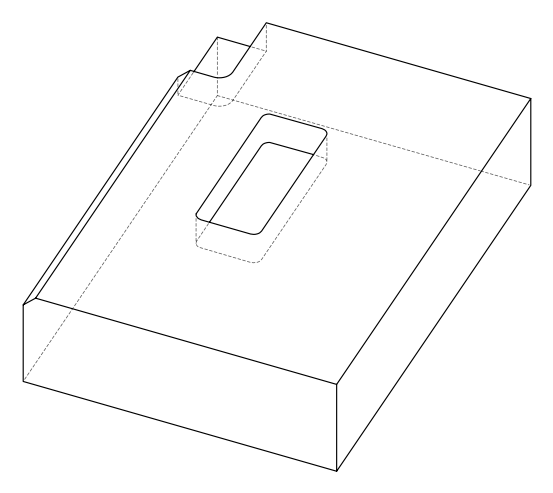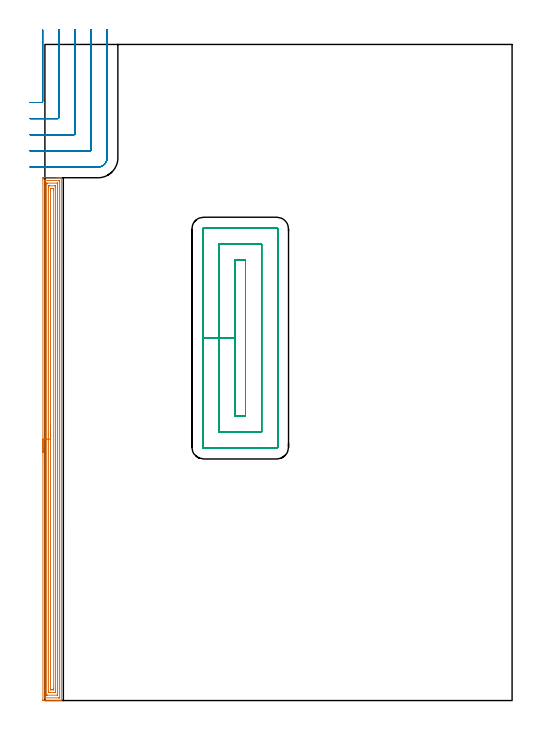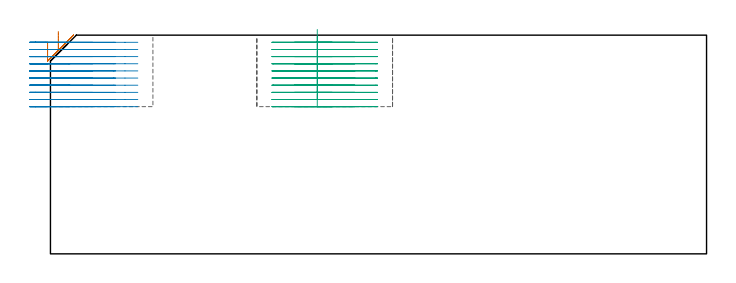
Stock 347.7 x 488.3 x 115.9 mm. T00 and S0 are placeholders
(PLAN: 3 operations, 1 tool changes, 50.4 min)
(1 AREA_MILL | FG_CHAMFER_SURFACE | UGT0205_001 | 15.86 min | 37163 mm3)
(2 MILL_CORNER_NOTCH_RECTANGULAR | CORNER_NOTCH_RECTANGULAR | NXT0201_012 | Follow Part, ap 4, ae 75% | 12.4 min | 201725 mm3)
(3 MILL_RECTANGULAR_POCKET | POCKET_RECTANGULAR_STRAIGHT | NXT0201_012 | Follow Part, ap 4, ae 75% | 22.18 min | 487852 mm3)
(TOOL UGT0205_001 | Chamfer Mill 20 x 3 x 45 deg. | D20 FL50 Z2)
(TOOL NXT0201_012 | ENDMILL 16mm [2P460-1600-NA 1630] | D16 FL38 Z6)
(OP 1 AREA_MILL)
G17 G21 G94 G90
T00 M6
G54
G17 G0 G90 X-1.5 Y184.55 S1061 M3
G43 Z125.9 H0
Z112.2
G94 G1 Y184.588 Z111.328 F250.
Y184.702 Z110.464
Y184.891 Z109.612
Y185.153 Z108.78
Y185.487 Z107.974
Y185.89 Z107.2
Y186.358 Z106.464
Y186.89 Z105.772
Y187.479 Z105.129
Y188.122 Z104.54
Y188.814 Z104.008
Y189.55 Z103.54
Y190.324 Z103.137
Y191.13 Z102.803
Y191.962 Z102.541
Y192.814 Z102.352
Y193.678 Z102.238
Y194.55 Z102.2
Y388.188
X-1.499 Y388.477 Z102.201
X-1.494 Y389.076 Z102.204
X-1.492 Y389.093 Z102.206
X-0.896 Y389.097 Z102.801
X-0.275 Y389.1 Z103.423
X8.919 Z112.614
X10.353 Z114.05
X10.704 Z114.399
X11.406 Z115.105
X11.725 Z115.425
X12.139 Y389.097 Z115.83
X12.181 Y389.094 Z115.872
X12.197 Y389.091 Z115.888
X12.2 Y388.924 Z115.9
Y0.176
X12.197 Y0.01 Z115.888
X12.14 Y0.007 Z115.832
X11.725 Y0. Z115.425
X11.406 Z115.105
X10.704 Z114.399
X9.461 Z113.158
X8.027 Z111.722
X-1.167 Z102.53
X-1.492 Y0.01 Z102.206
X-1.499 Y0.333 Z102.199
Y0.346
X-1.5 Y194.55 Z102.2
X-0.086 Z103.614
Y386.772
X-0.084 Y386.854 Z103.616
X-0.079 Y387.017 Z103.621
X-0.074 Y387.091 Z103.626
X-0.055 Y387.094 Z103.646
X-0.004 Y387.097 Z103.696
X0.479 Y387.1 Z104.179
X10.295 Z113.995
X10.704 Y387.097 Z114.404
X10.762 Y387.094 Z114.462
X10.774 Y387.091 Z114.474
X10.779 Y387.044 Z114.479
X10.783 Y386.936 Z114.483
X10.785 Y386.772 Z114.485
X10.786 Y386.69 Z114.486
Y2.328
X10.784 Y2.246 Z114.484
X10.779 Y2.083 Z114.479
X10.774 Y2.009 Z114.474
X10.755 Y2.006 Z114.455
X10.704 Y2.003 Z114.404
X10.221 Y2. Z113.921
X0.405 Z104.105
X-0.004 Y2.003 Z103.696
X-0.062 Y2.006 Z103.638
X-0.074 Y2.009 Z103.626
X-0.079 Y2.056 Z103.621
X-0.083 Y2.164 Z103.617
X-0.085 Y2.328 Z103.615
X-0.086 Y2.41 Z103.614
Y194.55
X1.328 Z105.028
X1.329 Y384.462 Z105.029
X1.33 Y384.903 Z105.03
X1.331 Y385.016 Z105.031
X1.334 Y385.071 Z105.034
X1.336 Y385.09 Z105.036
X1.387 Y385.093 Z105.087
X1.585 Y385.099 Z105.285
X9.116 Z112.816
X9.247 Y385.096 Z112.947
X9.351 Y385.09 Z113.051
X9.366 Y385.085 Z113.066
X9.368 Y385.078 Z113.068
X9.37 Y385.054 Z113.07
X9.371 Y384.903 Z113.071
Y4.638
X9.37 Y4.197 Z113.07
X9.369 Y4.084 Z113.069
X9.366 Y4.029 Z113.066
X9.363 Y4.01 Z113.063
X9.313 Y4.007 Z113.013
X9.115 Y4.001 Z112.815
X1.584 Z105.284
X1.453 Y4.004 Z105.153
X1.348 Y4.01 Z105.048
X1.334 Y4.014 Z105.034
X1.332 Y4.022 Z105.032
X1.33 Y4.046 Z105.03
X1.329 Y4.197 Z105.029
X1.328 Y194.55 Z105.028
X2.743 Z106.443
Y382.222
X2.748 Y383.041 Z106.448
X2.75 Y383.09 Z106.45
X2.798 Y383.094 Z106.498
X2.908 Y383.098 Z106.608
X3.127 Y383.099 Z106.827
X3.565 Y383.1 Z107.265
X7.135 Z110.835
X7.58 Y383.099 Z111.28
X7.795 Y383.097 Z111.495
X7.902 Y383.094 Z111.602
X7.949 Y383.09 Z111.649
X7.951 Y383.053 Z111.651
X7.957 Y382.292 Z111.657
Y382.222
Y6.878
X7.952 Y6.059 Z111.652
X7.95 Y6.01 Z111.65
X7.902 Y6.006 Z111.602
X7.792 Y6.003 Z111.492
X7.573 Y6.001 Z111.273
X7.135 Y6. Z110.835
X3.565 Z107.265
X3.12 Y6.001 Z106.82
X2.905 Y6.002 Z106.605
X2.798 Y6.006 Z106.498
X2.751 Y6.01 Z106.451
X2.749 Y6.047 Z106.449
X2.743 Y6.808 Z106.443
Y6.878
Y194.55
X4.157 Z107.857
Y379.842
X4.158 Y380.434 Z107.858
X4.16 Y380.733 Z107.86
X4.164 Y381.036 Z107.864
X4.173 Y381.091 Z107.873
X4.209 Y381.094 Z107.909
X4.292 Y381.097 Z107.992
X4.458 Y381.099 Z108.158
X4.685 Y381.1 Z108.385
X5.578 Z109.278
X6.242 Y381.098 Z109.942
X6.474 Y381.096 Z110.174
X6.528 Y381.09 Z110.228
X6.536 Y381.075 Z110.236
X6.539 Y381.031 Z110.239
X6.542 Y380.434 Z110.242
X6.543 Y380.133 Z110.243
Y9.258
X6.542 Y8.666 Z110.242
X6.54 Y8.367 Z110.24
X6.536 Y8.064 Z110.236
X6.527 Y8.009 Z110.227
X6.491 Y8.006 Z110.191
X6.408 Y8.003 Z110.108
X6.242 Y8.001 Z109.942
X6.015 Y8. Z109.715
X5.122 Z108.822
X4.458 Y8.002 Z108.158
X4.226 Y8.004 Z107.926
X4.172 Y8.01 Z107.872
X4.164 Y8.025 Z107.864
X4.161 Y8.069 Z107.861
X4.158 Y8.666 Z107.858
X4.157 Y8.967 Z107.857
Y194.55
Y195.422 Z107.895
Y196.286 Z108.009
Y197.138 Z108.198
Y197.97 Z108.46
Y198.776 Z108.794
Y199.55 Z109.197
Y200.286 Z109.665
Y200.978 Z110.196
Y201.621 Z110.786
Y202.21 Z111.429
Y202.742 Z112.121
Y203.21 Z112.857
Y203.613 Z113.631
Y203.947 Z114.437
Y204.209 Z115.269
Y204.398 Z116.12
Y204.512 Z116.985
Y204.55 Z117.857
G0 Z125.9
M5
M2
(OP 2 MILL_CORNER_NOTCH_RECTANGULAR)
G17 G21 G94 G90
T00 M6
G54
G17 G0 G90 X-11. Y445.083 S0 M3
G43 Z125.9 H1
Z112.11
G94 G1 X-8. Y445.099 F250.
X-7.746 Y445.1 F500.
X-2.495
G3 X-1.7 Y445.895 R0.8
G1 Y496.117
Y499.117 F250.
G0 Z125.9
X-11. Y433.078
Z112.11
G1 X-8. Y433.099
X-7.746 Y433.1 F500.
X9.505
G3 X10.3 Y433.895 R0.8
G1 Y496.3
Y499.3 F250.
G0 Z125.9
X-11. Y421.067
Z112.11
G1 X-8. Y421.099
G2 X-7.746 Y421.1 R24. F500.
G1 X21.505
G3 X22.3 Y421.895 R0.8
G1 Y496.3
Y499.3 F250.
G0 Z125.9
X-10.999 Y409.034
Z112.11
G1 X-8. Y409.097
G2 X-7.746 Y409.1 R12. F500.
G1 X33.505
G3 X34.3 Y409.895 R0.8
G1 Y496.3
Y499.3 F250.
G0 Z125.9
X-10.746 Y397.1
Z112.11
G1 X-7.746
X39.5 F500.
G3 X46.3 Y403.9 R6.8
G1 Y496.3
Y499.3 F250.
G0 Z125.9
X-11. Y445.1
Z108.32
G1 X-8.
X-2.495 F500.
G3 X-1.7 Y445.895 R0.8
G1 Y496.117
Y499.117 F250.
G0 Z125.9
X-11. Y433.1
Z108.32
G1 X-8.
X9.505 F500.
G3 X10.3 Y433.895 R0.8
G1 Y496.3
Y499.3 F250.
G0 Z125.9
X-11. Y421.1
Z108.32
G1 X-8.
X21.505 F500.
G3 X22.3 Y421.895 R0.8
G1 Y496.3
Y499.3 F250.
G0 Z125.9
X-11. Y409.1
Z108.32
G1 X-8.
X33.505 F500.
G3 X34.3 Y409.895 R0.8
G1 Y496.3
Y499.3 F250.
G0 Z125.9
X-11. Y397.1
Z108.32
G1 X-8.
X39.5 F500.
G3 X46.3 Y403.9 R6.8
G1 Y496.3
Y499.3 F250.
G0 Z125.9
X-11. Y445.1
Z104.53
G1 X-8.
X-2.495 F500.
G3 X-1.7 Y445.895 R0.8
G1 Y496.117
Y499.117 F250.
G0 Z125.9
X-11. Y433.1
Z104.53
G1 X-8.
X9.505 F500.
G3 X10.3 Y433.895 R0.8
G1 Y496.3
Y499.3 F250.
G0 Z125.9
X-11. Y421.1
Z104.53
G1 X-8.
X21.505 F500.
G3 X22.3 Y421.895 R0.8
G1 Y496.3
Y499.3 F250.
G0 Z125.9
X-11. Y409.1
Z104.53
G1 X-8.
X33.505 F500.
G3 X34.3 Y409.895 R0.8
G1 Y496.3
Y499.3 F250.
G0 Z125.9
X-11. Y397.1
Z104.53
G1 X-8.
X39.5 F500.
G3 X46.3 Y403.9 R6.8
G1 Y496.3
Y499.3 F250.
G0 Z125.9
X-11. Y445.1
Z100.74
G1 X-8.
X-2.495 F500.
G3 X-1.7 Y445.895 R0.8
G1 Y496.117
Y499.117 F250.
G0 Z125.9
X-11. Y433.1
Z100.74
G1 X-8.
X9.505 F500.
G3 X10.3 Y433.895 R0.8
G1 Y496.3
Y499.3 F250.
G0 Z125.9
X-11. Y421.1
Z100.74
G1 X-8.
X21.505 F500.
G3 X22.3 Y421.895 R0.8
G1 Y496.3
Y499.3 F250.
G0 Z125.9
X-11. Y409.1
Z100.74
G1 X-8.
X33.505 F500.
G3 X34.3 Y409.895 R0.8
G1 Y496.3
Y499.3 F250.
G0 Z125.9
X-11. Y397.1
Z100.74
G1 X-8.
X39.5 F500.
G3 X46.3 Y403.9 R6.8
G1 Y496.3
Y499.3 F250.
G0 Z125.9
X-11. Y445.1
Z96.95
G1 X-8.
X-2.495 F500.
G3 X-1.7 Y445.895 R0.8
G1 Y496.117
Y499.117 F250.
G0 Z125.9
X-11. Y433.1
Z96.95
G1 X-8.
X9.505 F500.
G3 X10.3 Y433.895 R0.8
G1 Y496.3
Y499.3 F250.
G0 Z125.9
X-11. Y421.1
Z96.95
G1 X-8.
X21.505 F500.
G3 X22.3 Y421.895 R0.8
G1 Y496.3
Y499.3 F250.
G0 Z125.9
X-11. Y409.1
Z96.95
G1 X-8.
X33.505 F500.
G3 X34.3 Y409.895 R0.8
G1 Y496.3
Y499.3 F250.
G0 Z125.9
X-11. Y397.1
Z96.95
G1 X-8.
X39.5 F500.
G3 X46.3 Y403.9 R6.8
G1 Y496.3
Y499.3 F250.
G0 Z125.9
X-11. Y445.1
Z93.16
G1 X-8.
X-2.495 F500.
G3 X-1.7 Y445.895 R0.8
G1 Y496.117
Y499.117 F250.
G0 Z125.9
X-11. Y433.1
Z93.16
G1 X-8.
X9.505 F500.
G3 X10.3 Y433.895 R0.8
G1 Y496.3
Y499.3 F250.
G0 Z125.9
X-11. Y421.1
Z93.16
G1 X-8.
X21.505 F500.
G3 X22.3 Y421.895 R0.8
G1 Y496.3
Y499.3 F250.
G0 Z125.9
X-11. Y409.1
Z93.16
G1 X-8.
X33.505 F500.
G3 X34.3 Y409.895 R0.8
G1 Y496.3
Y499.3 F250.
G0 Z125.9
X-11. Y397.1
Z93.16
G1 X-8.
X39.5 F500.
G3 X46.3 Y403.9 R6.8
G1 Y496.3
Y499.3 F250.
G0 Z125.9
X-11. Y445.1
Z89.37
G1 X-8.
X-2.495 F500.
G3 X-1.7 Y445.895 R0.8
G1 Y496.117
Y499.117 F250.
G0 Z125.9
X-11. Y433.1
Z89.37
G1 X-8.
X9.505 F500.
G3 X10.3 Y433.895 R0.8
G1 Y496.3
Y499.3 F250.
G0 Z125.9
X-11. Y421.1
Z89.37
G1 X-8.
X21.505 F500.
G3 X22.3 Y421.895 R0.8
G1 Y496.3
Y499.3 F250.
G0 Z125.9
X-11. Y409.1
Z89.37
G1 X-8.
X33.505 F500.
G3 X34.3 Y409.895 R0.8
G1 Y496.3
Y499.3 F250.
G0 Z125.9
X-11. Y397.1
Z89.37
G1 X-8.
X39.5 F500.
G3 X46.3 Y403.9 R6.8
G1 Y496.3
Y499.3 F250.
G0 Z125.9
X-11. Y445.1
Z85.58
G1 X-8.
X-2.495 F500.
G3 X-1.7 Y445.895 R0.8
G1 Y496.117
Y499.117 F250.
G0 Z125.9
X-11. Y433.1
Z85.58
G1 X-8.
X9.505 F500.
G3 X10.3 Y433.895 R0.8
G1 Y496.3
Y499.3 F250.
G0 Z125.9
X-11. Y421.1
Z85.58
G1 X-8.
X21.505 F500.
G3 X22.3 Y421.895 R0.8
G1 Y496.3
Y499.3 F250.
G0 Z125.9
X-11. Y409.1
Z85.58
G1 X-8.
X33.505 F500.
G3 X34.3 Y409.895 R0.8
G1 Y496.3
Y499.3 F250.
G0 Z125.9
X-11. Y397.1
Z85.58
G1 X-8.
X39.5 F500.
G3 X46.3 Y403.9 R6.8
G1 Y496.3
Y499.3 F250.
G0 Z125.9
X-11. Y445.1
Z81.79
G1 X-8.
X-2.495 F500.
G3 X-1.7 Y445.895 R0.8
G1 Y496.117
Y499.117 F250.
G0 Z125.9
X-11. Y433.1
Z81.79
G1 X-8.
X9.505 F500.
G3 X10.3 Y433.895 R0.8
G1 Y496.3
Y499.3 F250.
G0 Z125.9
X-11. Y421.1
Z81.79
G1 X-8.
X21.505 F500.
G3 X22.3 Y421.895 R0.8
G1 Y496.3
Y499.3 F250.
G0 Z125.9
X-11. Y409.1
Z81.79
G1 X-8.
X33.505 F500.
G3 X34.3 Y409.895 R0.8
G1 Y496.3
Y499.3 F250.
G0 Z125.9
X-11. Y397.1
Z81.79
G1 X-8.
X39.5 F500.
G3 X46.3 Y403.9 R6.8
G1 Y496.3
Y499.3 F250.
G0 Z125.9
X-11. Y445.1
Z78.
G1 X-8.
X-2.495 F500.
G3 X-1.7 Y445.895 R0.8
G1 Y496.117
Y499.117 F250.
G0 Z125.9
X-11. Y433.1
Z78.
G1 X-8.
X9.505 F500.
G3 X10.3 Y433.895 R0.8
G1 Y496.3
Y499.3 F250.
G0 Z125.9
X-11. Y421.1
Z78.
G1 X-8.
X21.505 F500.
G3 X22.3 Y421.895 R0.8
G1 Y496.3
Y499.3 F250.
G0 Z125.9
X-11. Y409.1
Z78.
G1 X-8.
X33.505 F500.
G3 X34.3 Y409.895 R0.8
G1 Y496.3
Y499.3 F250.
G0 Z125.9
X-11. Y397.1
Z78.
G1 X-8.
X39.5 F500.
G3 X46.3 Y403.9 R6.8
G1 Y496.3
Y499.3 F250.
G0 Z125.9
M5
M2
(OP 3 MILL_RECTANGULAR_POCKET)
G17 G21 G94 G90
T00 M6
G54
G17 G0 G90 X141.4 Y295.091 S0 M3
G43 Z125.9 H1
Z118.9
G94 G1 Y269.75 Z112.11 F250.
Y211.8 F500.
X149.3
Y327.7
X141.4
Y269.75
X129.4
Y199.8
X161.3
Y339.7
X129.4
Y269.75
X117.4
Y188.6
G3 X118.2 Y187.8 R0.8
G1 X172.5
G3 X173.3 Y188.6 R0.8
G1 Y350.9
G3 X172.5 Y351.7 R0.8
G1 X118.2
G3 X117.4 Y350.9 R0.8
G1 Y269.75
Y268.75
G0 X141.4 Y295.091 Z115.11
G1 Y269.75 Z108.32 F250.
Y211.8 F500.
X149.3
Y327.7
X141.4
Y269.75
X129.4
Y199.8
X161.3
Y339.7
X129.4
Y269.75
X117.4
Y188.6
G3 X118.2 Y187.8 R0.8
G1 X172.5
G3 X173.3 Y188.6 R0.8
G1 Y350.9
G3 X172.5 Y351.7 R0.8
G1 X118.2
G3 X117.4 Y350.9 R0.8
G1 Y269.75
Y268.75
G0 X141.4 Y295.091 Z111.32
G1 Y269.75 Z104.53 F250.
Y211.8 F500.
X149.3
Y327.7
X141.4
Y269.75
X129.4
Y199.8
X161.3
Y339.7
X129.4
Y269.75
X117.4
Y188.6
G3 X118.2 Y187.8 R0.8
G1 X172.5
G3 X173.3 Y188.6 R0.8
G1 Y350.9
G3 X172.5 Y351.7 R0.8
G1 X118.2
G3 X117.4 Y350.9 R0.8
G1 Y269.75
Y268.75
G0 X141.4 Y295.091 Z107.53
G1 Y269.75 Z100.74 F250.
Y211.8 F500.
X149.3
Y327.7
X141.4
Y269.75
X129.4
Y199.8
X161.3
Y339.7
X129.4
Y269.75
X117.4
Y188.6
G3 X118.2 Y187.8 R0.8
G1 X172.5
G3 X173.3 Y188.6 R0.8
G1 Y350.9
G3 X172.5 Y351.7 R0.8
G1 X118.2
G3 X117.4 Y350.9 R0.8
G1 Y269.75
Y268.75
G0 X141.4 Y295.091 Z103.74
G1 Y269.75 Z96.95 F250.
Y211.8 F500.
X149.3
Y327.7
X141.4
Y269.75
X129.4
Y199.8
X161.3
Y339.7
X129.4
Y269.75
X117.4
Y188.6
G3 X118.2 Y187.8 R0.8
G1 X172.5
G3 X173.3 Y188.6 R0.8
G1 Y350.9
G3 X172.5 Y351.7 R0.8
G1 X118.2
G3 X117.4 Y350.9 R0.8
G1 Y269.75
Y268.75
G0 X141.4 Y295.091 Z99.95
G1 Y269.75 Z93.16 F250.
Y211.8 F500.
X149.3
Y327.7
X141.4
Y269.75
X129.4
Y199.8
X161.3
Y339.7
X129.4
Y269.75
X117.4
Y188.6
G3 X118.2 Y187.8 R0.8
G1 X172.5
G3 X173.3 Y188.6 R0.8
G1 Y350.9
G3 X172.5 Y351.7 R0.8
G1 X118.2
G3 X117.4 Y350.9 R0.8
G1 Y269.75
Y268.75
G0 X141.4 Y295.091 Z96.16
G1 Y269.75 Z89.37 F250.
Y211.8 F500.
X149.3
Y327.7
X141.4
Y269.75
X129.4
Y199.8
X161.3
Y339.7
X129.4
Y269.75
X117.4
Y188.6
G3 X118.2 Y187.8 R0.8
G1 X172.5
G3 X173.3 Y188.6 R0.8
G1 Y350.9
G3 X172.5 Y351.7 R0.8
G1 X118.2
G3 X117.4 Y350.9 R0.8
G1 Y269.75
Y268.75
G0 X141.4 Y295.091 Z92.37
G1 Y269.75 Z85.58 F250.
Y211.8 F500.
X149.3
Y327.7
X141.4
Y269.75
X129.4
Y199.8
X161.3
Y339.7
X129.4
Y269.75
X117.4
Y188.6
G3 X118.2 Y187.8 R0.8
G1 X172.5
G3 X173.3 Y188.6 R0.8
G1 Y350.9
G3 X172.5 Y351.7 R0.8
G1 X118.2
G3 X117.4 Y350.9 R0.8
G1 Y269.75
Y268.75
G0 X141.4 Y295.091 Z88.58
G1 Y269.75 Z81.79 F250.
Y211.8 F500.
X149.3
Y327.7
X141.4
Y269.75
X129.4
Y199.8
X161.3
Y339.7
X129.4
Y269.75
X117.4
Y188.6
G3 X118.2 Y187.8 R0.8
G1 X172.5
G3 X173.3 Y188.6 R0.8
G1 Y350.9
G3 X172.5 Y351.7 R0.8
G1 X118.2
G3 X117.4 Y350.9 R0.8
G1 Y269.75
Y268.75
G0 X141.4 Y295.091 Z84.79
G1 Y269.75 Z78. F250.
Y211.8 F500.
X149.3
Y327.7
X141.4
Y269.75
X129.4
Y199.8
X161.3
Y339.7
X129.4
Y269.75
X117.4
Y188.6
G3 X118.2 Y187.8 R0.8
G1 X172.5
G3 X173.3 Y188.6 R0.8
G1 Y350.9
G3 X172.5 Y351.7 R0.8
G1 X118.2
G3 X117.4 Y350.9 R0.8
G1 Y269.75
Y268.75
G0 Z125.9
M5
M2
